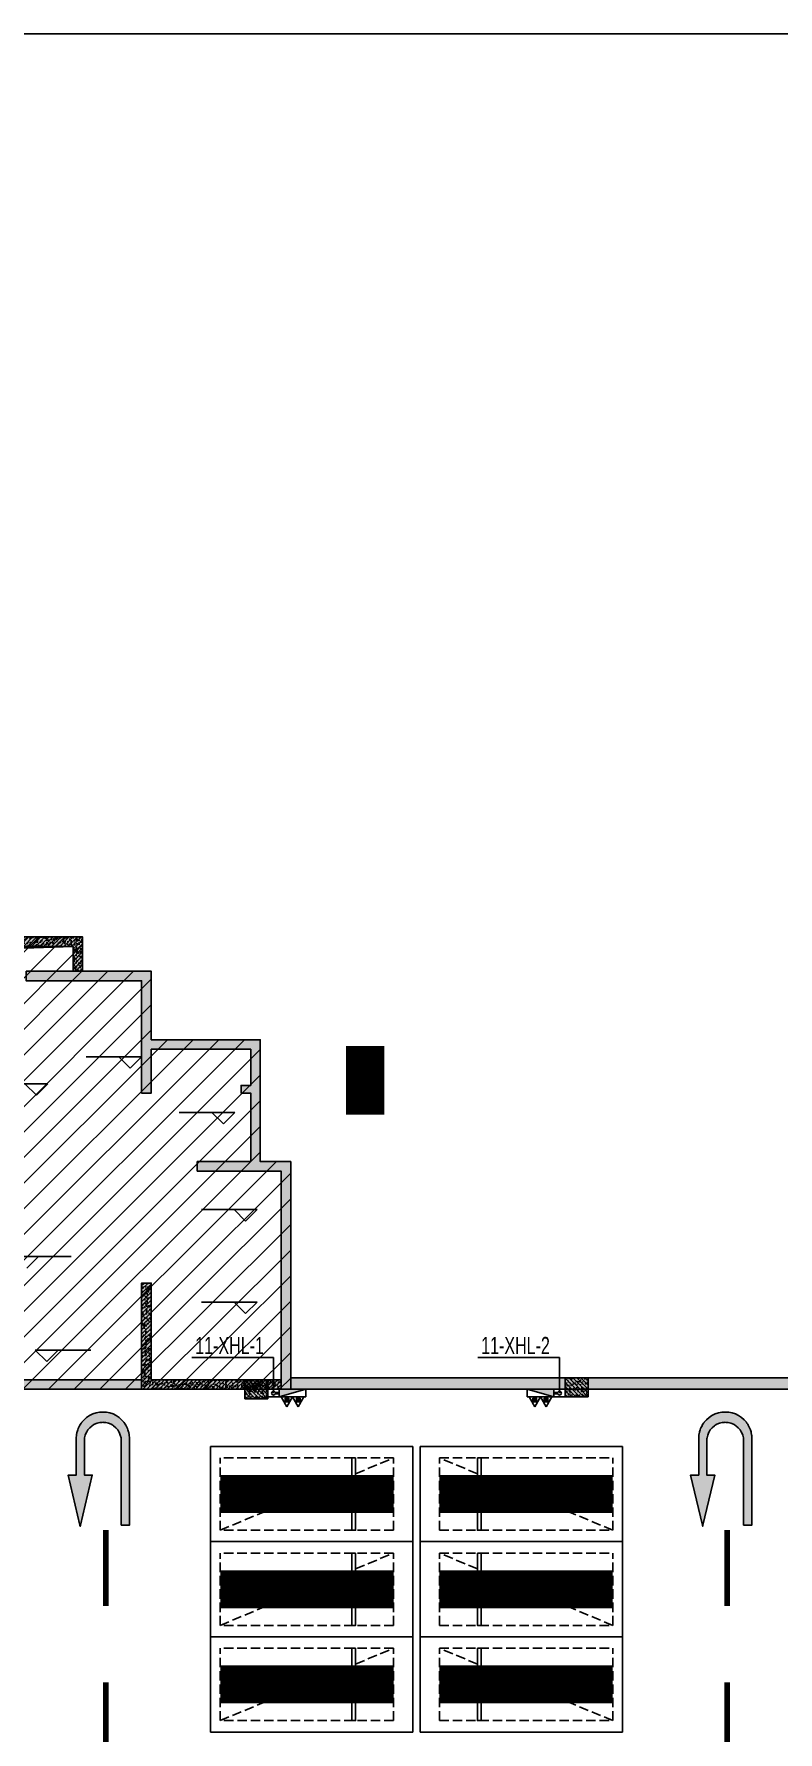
# Model space of a CAD drawing. Extents: x -1338203 to 1886333, y -783476 to 1038610.
# Drawn here: x 783323 to 802840, y -358151 to -313560 of the extents above; entities that cross this region are included whole.
import ezdxf

# ---------------------------------------------------------------- set-up
doc = ezdxf.new("R2010")
doc.units = 0
doc.header["$LTSCALE"] = 1000
doc.header["$MEASUREMENT"] = 0
doc.linetypes.add('A-001-平面B2$0$__DASH', pattern=[0.35, 0.25, -0.1])
doc.layers.add('0A-X-AREA', color=6, linetype='Continuous', plot=False)
for name, color, linetype in [('A-001-车位参照B2$0$A-001-车位参照B2$0$0A-P-PKNG-CAR(A)', 43, 'Continuous'), ('A-07-平面B2$0$0A-A-SYMB-ELEV', 150, 'Continuous'), ('A-07-平面B2$0$0A-O-HOLE', 52, 'Continuous'), ('A-FIRE', 7, 'Continuous'), ('p-a-core', 1, 'Continuous'), ('p-a-regular', 5, 'Continuous'), ('S-07-墙柱B2_B1$0$0S-CW-HATCH', 251, 'Continuous'), ('S-07-墙柱B2_B1$0$0S-CW-HATCH-UP', 251, 'Continuous'), ('S-07-墙柱B2_B1$0$0S-CW-LINE', 72, 'Continuous'), ('S001地下二墙柱$0$0S-CW-LINE', 72, 'Continuous'), ('S001地下二墙柱$0$S001地下二墙柱$0$0A-P-PKNG-STRP', 40, 'Continuous'), ('S001地下二墙柱$0$S001地下二墙柱$0$0S-CC-LINE', 52, 'Continuous'), ('S001地下二墙柱$0$S001地下二墙柱$0$0S-CW-HATCH', 251, 'Continuous'), ('S001地下二墙柱$0$S001地下二墙柱$0$0S-CW-HATCH-UP', 251, 'Continuous'), ('中心线', 42, 'Continuous'), ('地面指向箭头', 7, 'Continuous'), ('负二层消火栓$0$负二层消火栓$0$0P-ACC-FH', 7, 'Continuous'), ('负二层消火栓$0$负二层消火栓$0$0P-DIM-FH', 3, 'Continuous'), ('负二层消火栓$0$负二层消火栓$0$0P-PIPE-FH', 1, 'Continuous'), ('负二层消火栓$0$负二层消火栓$0$0P-VPIPE-FH', 1, 'Continuous'), ('负二层消火栓$0$负二层消火栓$1$0P-EQUIP-FH', 7, 'Continuous')]:
    doc.layers.add(name, color=color, linetype=linetype)
doc.styles.add('负二层消火栓$0$负二层消火栓$0$AAD-S', font='aad-s.shx', dxfattribs={"width": 0.7, "bigfont": 'aad-hztxt.shx'})
pattern_1 = [(45, (0, 0), (-53.033, 53.033), []), (50, (0, 0), (215.1781, -18.8256), [22.5, -247.5]), (355, (0, 0), (-41.6254, 225.6576), [18, -198]), (100.4514, (17.93, -1.57), (173.5528, 206.8319), [19.122, -210.3426]), (46.1842, (0, 60), (320.1723, -49.6557), [33.75, -371.25]), (96.6356, (26.68, 55.86), (280.3988, 292.2354), [28.683, -315.514]), (351.1842, (0, 60), (280.3986, 292.2356), [27, -297]), (21, (30, 45), (179.0721, -120.7857), [22.5, -247.5]), (326, (30, 45), (72.9946, 217.545), [18, -198]), (71.4514, (44.92, 34.93), (252.0668, 96.7591), [19.122, -210.3426]), (37.5, (0, 0), (3.64796, 99.86816), [0, -195.6, 0, -201, 0, -198.75]), (7.5, (0, 0), (78.92086, 118.3235), [0, -114.6, 0, -191.1, 0, -75.75]), (327.5, (-66.9, 0), (160.14673, -6.76646), [0, -75, 0, -234, 0, -310.5]), (317.5, (-96.9, 0), (174.95585, 30.0315), [0, -97.5, 0, -155.4, 0, -220.5])]

# ---------------------------------------------------------------- blocks, each defined once
blk = doc.blocks.new('A-07-平面B2')
at = {"layer": 'A-07-平面B2$0$0A-A-SYMB-ELEV'}
for p, q in [((28139, 6444), (26681, 6444)), ((27839, 6144), (27539, 6444)), ((27839, 6144), (28139, 6444)), ((25680, 5733), (24222, 5733)), ((25380, 5433), (25080, 5733)), ((25380, 5433), (25680, 5733)), ((30585, 4977), (29127, 4977)), ((30285, 4677), (29985, 4977)), ((30285, 4677), (30585, 4977)), ((31167, 2429), (29708, 2429)), ((30867, 2129), (30567, 2429)), ((30867, 2129), (31167, 2429)), ((24830, 1195), (26289, 1195)), ((25130, 895), (25430, 1195)), ((31167, 0), (29708, 0)), ((30867, -300), (30567, 0)), ((30867, -300), (31167, 0)), ((25649, -1562), (25349, -1262)), ((25349, -1262), (26808, -1262)), ((25649, -1562), (25949, -1262))]:
    blk.add_line(p, q, dxfattribs=at)
at = {"layer": 'A-07-平面B2$0$0A-O-HOLE', "flags": 128}
blk.add_lwpolyline([(26340, 9340), (22722, 9219), (22460, 8690)], dxfattribs=at)
blk = doc.blocks.new('A-001-主楼组合参照B2')
at = {"ltscale": 0.002}
h = blk.add_hatch(dxfattribs=at)
h.set_pattern_fill('ANSI31', color=8, scale=300)
h.set_pattern_definition([(45, (-290759.76, -7878.1), (-336.7596, 336.7596), [])])
h.paths.add_polyline_path([(66281, -186940), (66281, -185540), (62441, -185540), (62441, -181550), (55141, -181550), (55141, -185540), (51301, -185540), (51301, -186940), (44981, -186940), (44981, -185540), (41131, -185540), (41131, -181650), (37392, -181650), (37392, -179560), (38191, -179560), (38191, -176360), (41051, -176360), (41051, -174560), (42851, -174560), (42851, -173660), (46981, -173660), (46981, -172090), (50101, -172090), (50101, -174560), (67481, -174560), (67481, -172090), (70601, -172090), (70601, -174560), (76531, -174560), (76531, -176360), (79391, -176360), (79391, -179560), (80191, -179560), (80191, -182110), (81091, -182110), (81091, -185540), (72601, -185540), (72601, -186940)])
h.paths.add_polyline_path([(2291, -185540), (9781, -185540), (9781, -186540), (9631, -186540), (9631, -186940), (16251, -186940), (16251, -186540), (16101, -186540), (16101, -185540), (23691, -185540), (23691, -179560), (22891, -179560), (22891, -176360), (20031, -176360), (20031, -174560), (18231, -174560), (18231, -173660), (14101, -173660), (14101, -172090), (10981, -172090), (10981, -174560), (-6399, -174560), (-6399, -172090), (-9519, -172090), (-9519, -174560), (-15449, -174560), (-15449, -176360), (-18309, -176360), (-18309, -179560), (-19109, -179560), (-19109, -181610), (-20009, -181610), (-20009, -185540), (-11519, -185540), (-11519, -186540), (-11669, -186540), (-11669, -186940), (-5049, -186940), (-5049, -186540), (-5199, -186540), (-5199, -185540), (-1359, -185540), (-1359, -181550), (2291, -181550)])
h.paths.add_polyline_path([(-109959, -168806), (-109959, -173536), (-109709, -173536), (-103819, -173536), (-103819, -177236), (-99249, -177236), (-99249, -178036), (-92869, -178036), (-92869, -177236), (-71299, -177236), (-71299, -178036), (-64919, -178036), (-64919, -177236), (-54209, -177236), (-54209, -168806), (-59109, -168806), (-59109, -167906), (-62059, -167906), (-62059, -168806), (-64369, -168806), (-64369, -167456), (-66169, -167456), (-66169, -165386), (-69469, -165386), (-69469, -167386), (-71849, -167386), (-71849, -168806), (-82159, -168806), (-82159, -167906), (-85209, -167906), (-85209, -168806), (-92319, -168806), (-92319, -167386), (-94699, -167386), (-94699, -165386), (-97999, -165386), (-97999, -167456), (-99799, -167456), (-99799, -168806)])
h.paths.add_polyline_path([(-115664, -225244), (-115664, -225844), (-115414, -225844), (-115414, -225244), (-114084, -225244), (-114084, -225844), (-113834, -225844), (-113834, -225244), (-112009, -225244), (-112009, -225844), (-111589, -225844), (-111589, -225244), (-92909, -225244), (-92909, -225844), (-92489, -225844), (-92489, -225244), (-90664, -225244), (-90664, -225844), (-90414, -225844), (-90414, -225244), (-89084, -225244), (-89084, -225844), (-88834, -225844), (-88834, -225244), (-82964, -225244), (-82964, -225844), (-82714, -225844), (-82714, -225244), (-81384, -225244), (-81384, -225844), (-81134, -225844), (-81134, -225244), (-79309, -225244), (-79309, -225844), (-78889, -225844), (-78889, -225244), (-60209, -225244), (-60209, -225844), (-59789, -225844), (-59789, -225244), (-57964, -225244), (-57964, -225844), (-57714, -225844), (-57714, -225244), (-56384, -225244), (-56384, -225844), (-56134, -225844), (-56134, -225244), (-53249, -225244), (-53249, -216464), (-53249, -216464), (-56519, -216464), (-56519, -216464), (-59959, -216464), (-59959, -215464), (-67989, -215464), (-67989, -211894), (-71109, -211894), (-71109, -215464), (-79139, -215464), (-79139, -216464), (-81759, -216464), (-81759, -215464), (-83909, -215464), (-83909, -216464), (-86599, -216464), (-87849, -216464), (-92659, -216464), (-92659, -215464), (-100689, -215464), (-100689, -211894), (-103809, -211894), (-103809, -215464), (-111839, -215464), (-111839, -215464), (-114239, -215464), (-114239, -215464), (-116459, -215464), (-116459, -216464), (-118549, -216464), (-118549, -221294), (-119249, -221294), (-119249, -221894), (-118549, -221894), (-118549, -223844), (-119249, -223844), (-119249, -224444), (-118549, -224444), (-118549, -225244)])
h.paths.add_polyline_path([(-11949, -235160), (-15609, -235160), (-15609, -237714), (-16509, -237714), (-16509, -241140), (-8019, -241140), (-8019, -242140), (-8169, -242140), (-8169, -242540), (-1549, -242540), (-1549, -242140), (-1699, -242140), (-1699, -241140), (13281, -241140), (13281, -242140), (13131, -242140), (13131, -242540), (19751, -242540), (19751, -242140), (19601, -242140), (19601, -241140), (27191, -241140), (27191, -239340), (27191, -239340), (27191, -237140), (27191, -237140), (27191, -235250), (23441, -235250), (23441, -230950), (23441, -230160), (21531, -230160), (17601, -230160), (17602, -227690), (14482, -227690), (14481, -230160), (-2899, -230160), (-2899, -227690), (-6019, -227690), (-6019, -230160), (-9949, -230160), (-11949, -230160)])
h.paths.add_polyline_path([(67491, -237140), (67491, -235160), (71151, -235160), (71151, -234560), (73051, -234560), (73051, -230160), (77081, -230160), (77081, -227690), (80201, -227690), (80201, -230160), (97581, -230160), (97581, -227690), (100701, -227690), (100701, -230160), (104631, -230160), (106631, -230160), (106631, -231960), (109491, -231960), (109491, -235160), (110291, -235160), (110291, -237713), (111191, -237713), (111191, -241140), (102701, -241140), (102701, -242140), (102851, -242140), (102851, -242540), (96231, -242540), (96231, -242140), (96381, -242140), (96381, -241140), (81401, -241140), (81401, -242140), (81551, -242140), (81551, -242540), (74931, -242540), (74931, -242140), (75081, -242140), (75081, -241140), (67491, -241140), (67491, -239340)])
h.paths.add_polyline_path([(11811, -302465), (13796, -302220), (17696, -301741), (17394, -299289), (20491, -298908), (20793, -301359), (25884, -300733), (26493, -305676), (29133, -305351), (28525, -300408), (38043, -299237), (37741, -296785), (40838, -296404), (41140, -298856), (45040, -298376), (47025, -298132), (47636, -303094), (50474, -302745), (51268, -302647), (51580, -305181), (52178, -310042), (48297, -310519), (48118, -309060), (44465, -309509), (44588, -310502), (44736, -310484), (44785, -310881), (38215, -311689), (38166, -311292), (38315, -311274), (38193, -310281), (23325, -312111), (23447, -313103), (23596, -313085), (23645, -313482), (17074, -314290), (17025, -313893), (17174, -313875), (17052, -312883), (1787, -314761), (1909, -315753), (2058, -315735), (2107, -316132), (-4463, -316941), (-4512, -316544), (-4363, -316525), (-4485, -315533), (-12912, -316570), (-13331, -313165), (-12437, -313055), (-12507, -312490), (-12749, -310524), (-11955, -310427), (-12346, -307251), (-9507, -306901), (-9727, -305115), (-7940, -304896), (-8050, -304003), (-3951, -303497), (-4143, -301939), (-1046, -301558), (-745, -304010), (7186, -303034), (7796, -307996), (12421, -307427)])
h.paths.add_polyline_path([(118676, -301883), (118079, -297021), (118079, -297019), (118009, -296454), (117768, -294488), (116974, -294586), (116584, -291410), (113745, -291758), (113526, -289972), (111540, -290216), (107640, -290695), (107339, -288243), (104242, -288623), (104543, -291075), (87293, -293193), (86992, -290742), (83895, -291122), (84196, -293574), (80295, -294053), (78310, -294297), (78920, -299259), (76081, -299608), (75287, -299705), (75598, -302240), (76016, -305641), (83549, -304716), (83671, -305708), (83522, -305726), (83571, -306123), (90142, -305317), (90093, -304920), (89944, -304938), (89822, -303945), (104690, -302119), (104812, -303112), (104663, -303130), (104712, -303527), (111283, -302720), (111234, -302323), (111085, -302341), (110963, -301349), (114617, -300901), (114796, -302359)])
at = {"color": 3, "flags": 128}
blk.add_lwpolyline([(16101, -185540), (23691, -185540), (23691, -179560), (22891, -179560), (22891, -176360), (20031, -176360), (20031, -174560), (18231, -174560), (18231, -173660), (14101, -173660)], dxfattribs=at)
blk.add_blockref('A-07-平面B2', (-8359, -183250))
blk = doc.blocks.new('负二层消火栓$0$负二层消火栓$1$$TwtSys$00000546')
h = blk.add_hatch()
h.set_pattern_fill('ANSI31', color=256, scale=200, style=0)
h.set_pattern_definition([(45, (-38543.802, -6670.83), (-17.67767, 17.67767), [])])
h.paths.add_polyline_path([(-65, 174), (65, 174), (65, 44), (-65, 44)])
for points in [[(0, 344), (-198, 0), (198, 0)], [(-65, 174), (65, 174), (65, 44), (-65, 44)]]:
    blk.add_lwpolyline(points, close=True)
blk = doc.blocks.new('负二层消火栓$0$负二层消火栓$0$$TwtSys$00000434')
for p, q in [((-0.5, 0.5), (-0.5, -0.5)), ((-0.5, -0.5), (0.5, 0.5)), ((0.5, 0.5), (-0.5, 0.5)), ((0.5, -0.5), (0.5, 0.5)), ((-0.5, -0.5), (0.5, -0.5))]:
    blk.add_line(p, q)
blk.add_solid([(0.5, -0.5), (0.5, 0.5), (-0.5, -0.5)])
blk = doc.blocks.new('负二层消火栓')
at = {"layer": '负二层消火栓$0$负二层消火栓$0$0P-ACC-FH', "elevation": 0}
for points in [[(24091, -185740), (24091, -185540), (23091, -185540), (23091, -185740)], [(29892, -185740), (29892, -185540), (30891, -185540), (30891, -185740)]]:
    blk.add_lwpolyline(points, close=True, dxfattribs=at)
at = {"layer": '负二层消火栓$0$负二层消火栓$0$0P-DIM-FH'}
for p, q in [((23241, -184705), (21096, -184705)), ((23241, -185640), (23241, -184705)), ((30742, -184705), (28597, -184705)), ((30742, -185640), (30742, -184705))]:
    blk.add_line(p, q, dxfattribs=at)
at = {"layer": '负二层消火栓$0$负二层消火栓$0$0P-PIPE-FH', "linetype": 'Continuous', "const_width": 82.5}
for points in [[(23293, -185640), (23391, -185640)], [(30689, -185640), (30592, -185640)]]:
    blk.add_lwpolyline(points, dxfattribs=at)
at = {"layer": '负二层消火栓$0$负二层消火栓$0$0P-VPIPE-FH', "linetype": 'Continuous'}
for centre in [(23241, -185640), (30742, -185640)]:
    blk.add_circle(centre, 52.5, dxfattribs=at)
at = {"layer": '负二层消火栓$0$负二层消火栓$0$0P-ACC-FH', "xscale": -700, "yscale": -200, "zscale": 700}
blk.add_blockref('负二层消火栓$0$负二层消火栓$0$$TwtSys$00000434', (23741, -185640), dxfattribs=at)
at = {"layer": '负二层消火栓$0$负二层消火栓$0$0P-ACC-FH', "xscale": -700, "yscale": 200, "zscale": 700, "rotation": 180}
blk.add_blockref('负二层消火栓$0$负二层消火栓$0$$TwtSys$00000434', (30242, -185640), dxfattribs=at)
at = {"layer": '负二层消火栓$0$负二层消火栓$1$0P-EQUIP-FH', "yscale": 0.75, "zscale": 0.75, "rotation": 180}
for p, xscale in [((23592, -185740, 800), -0.75), ((23890, -185740, 800), -0.75), ((30093, -185740, 800), 0.75), ((30390, -185740, 800), 0.75)]:
    blk.add_blockref('负二层消火栓$0$负二层消火栓$1$$TwtSys$00000546', p, dxfattribs=dict(at, xscale=xscale))
at = {"layer": '负二层消火栓$0$负二层消火栓$0$0P-DIM-FH', "color": 7, "style": '负二层消火栓$0$负二层消火栓$0$AAD-S', "width": 0.7}
for s, p in [('11-XHL-2', (28687, -184615)), ('11-XHL-1', (21186, -184615))]:
    blk.add_text(s, height=450, dxfattribs=at).set_placement(p)
blk = doc.blocks.new('S-07-墙柱B2_B1')
at = {"layer": 'S-07-墙柱B2_B1$0$0S-CW-HATCH'}
h = blk.add_hatch(color=256, dxfattribs=at)
h.dxf.hatch_style = 1
h.paths.add_polyline_path([(22460, 9590), (26590, 9590), (26590, 8690), (26340, 8690), (26340, 9340), (22460, 9340)])
h = blk.add_hatch(color=256, dxfattribs=at)
h.dxf.hatch_style = 1
h.paths.add_polyline_path([(25110, 8690), (25110, 8440), (28140, 8440), (28140, 5490), (28390, 5490), (28390, 6640), (31000, 6640), (31000, 5690), (30750, 5690), (30750, 5490), (31000, 5490), (31000, 3690), (29600, 3690), (29600, 3440), (31800, 3440), (31800, -2290), (32050, -2290), (32050, 3690), (31250, 3690), (31250, 6890), (28390, 6890), (28390, 8690)])
h = blk.add_hatch(color=256, dxfattribs=at)
h.dxf.hatch_style = 1
h.paths.add_polyline_path([(24460, -2040), (28140, -2040), (28140, -2290), (24210, -2290), (24210, 2100), (24460, 2100)])
h = blk.add_hatch(color=256, dxfattribs=at)
h.dxf.hatch_style = 1
h.paths.add_polyline_path([(28390, -2040), (31800, -2040), (31800, -2290), (28140, -2290), (28140, 500), (28390, 500)])
at = {"layer": 'S-07-墙柱B2_B1$0$0S-CW-HATCH-UP'}
h = blk.add_hatch(dxfattribs=at)
h.set_pattern_fill('钢筋混凝土', color=256, scale=30)
h.set_pattern_definition([(45, (-2593366.44, 751130.85), (-53.0330086, 53.0330086), []), (50, (-2593366.44, 751130.85), (215.178055, -18.82564), [22.5, -247.5]), (355, (-2593366.44, 751130.85), (-41.6254, 225.65764), [18, -198]), (100.4514, (-2593348.51, 751129.28), (173.552815, 206.831863), [19.122057, -210.342634]), (46.1842, (-2593366.44, 751190.85), (320.172315, -49.655704), [33.75, -371.25]), (96.6356, (-2593339.76, 751186.7), (280.39881, 292.23536), [28.683086, -315.5139]), (351.1842, (-2593366.44, 751190.85), (280.398584, 292.23558), [27, -297]), (21, (-2593336.44, 751175.85), (179.072116, -120.785667), [22.5, -247.5]), (326, (-2593336.44, 751175.85), (72.9946, 217.545014), [18, -198]), (71.4514, (-2593321.52, 751165.79), (252.066789, 96.759149), [19.122057, -210.342634]), (37.5, (-2593366.44, 751130.85), (3.6479566, 99.8681561), [0, -195.6, 0, -201, 0, -198.75]), (7.5, (-2593366.44, 751130.85), (78.9208612, 118.3235136), [0, -114.6, 0, -191.1, 0, -75.75]), (327.5, (-2593433.34, 751130.85), (160.1467309, -6.7664615), [0, -75, 0, -234, 0, -310.5]), (317.5, (-2593463.34, 751130.85), (174.955851, 30.031495), [0, -97.5, 0, -155.4, 0, -220.5])])
h.paths.add_polyline_path([(22460, 9590), (26590, 9590), (26590, 8690), (26340, 8690), (26340, 9340), (22460, 9340)])
h = blk.add_hatch(dxfattribs=at)
h.set_pattern_fill('钢筋混凝土', color=256, scale=30)
h.set_pattern_definition([(45, (0, 0), (-53.03301, 53.03301), []), (50, (0, 0), (215.1781, -18.8256), [22.5, -247.5]), (355, (0, 0), (-41.6254, 225.6576), [18, -198]), (100.4514, (17.93, -1.57), (173.5528, 206.8319), [19.122, -210.3426]), (46.1842, (0, 60), (320.1723, -49.6557), [33.75, -371.25]), (96.6356, (26.68, 55.86), (280.3988, 292.2354), [28.683, -315.514]), (351.1842, (0, 60), (280.3986, 292.2356), [27, -297]), (21, (30, 45), (179.0721, -120.7857), [22.5, -247.5]), (326, (30, 45), (72.9946, 217.545), [18, -198]), (71.4514, (44.92, 34.93), (252.0668, 96.7591), [19.122, -210.3426]), (37.5, (0, 0), (3.64796, 99.86816), [0, -195.6, 0, -201, 0, -198.75]), (7.5, (0, 0), (78.92086, 118.3235), [0, -114.6, 0, -191.1, 0, -75.75]), (327.5, (-66.9, 0), (160.14673, -6.76646), [0, -75, 0, -234, 0, -310.5]), (317.5, (-96.9, 0), (174.95585, 30.0315), [0, -97.5, 0, -155.4, 0, -220.5])])
h.paths.add_polyline_path([(25110, 8690), (25110, 8440), (28140, 8440), (28140, 5490), (28390, 5490), (28390, 6640), (31000, 6640), (31000, 5690), (30750, 5690), (30750, 5490), (31000, 5490), (31000, 3690), (29600, 3690), (29600, 3440), (31800, 3440), (31800, -2290), (32050, -2290), (32050, 3690), (31250, 3690), (31250, 6890), (28390, 6890), (28390, 8690)])
h = blk.add_hatch(dxfattribs=at)
h.set_pattern_fill('钢筋混凝土', color=256, scale=30)
h.set_pattern_definition(pattern_1)
h.paths.add_polyline_path([(24460, -2040), (28140, -2040), (28140, -2290), (24210, -2290), (24210, 2100), (24460, 2100)])
h = blk.add_hatch(dxfattribs=at)
h.set_pattern_fill('钢筋混凝土', color=256, scale=30)
h.set_pattern_definition(pattern_1)
h.paths.add_polyline_path([(28390, -2040), (31800, -2040), (31800, -2290), (28140, -2290), (28140, 500), (28390, 500)])
at = {"layer": 'S-07-墙柱B2_B1$0$0S-CW-LINE'}
for points in [[(22460, 9590), (26590, 9590), (26590, 8690), (26340, 8690), (26340, 9340), (22460, 9340)], [(25110, 8690), (25110, 8440), (28140, 8440), (28140, 5490), (28390, 5490), (28390, 6640), (31000, 6640), (31000, 5690), (30750, 5690), (30750, 5490), (31000, 5490), (31000, 3690), (29600, 3690), (29600, 3440), (31800, 3440), (31800, -2290), (32050, -2290), (32050, 3690), (31250, 3690), (31250, 6890), (28390, 6890), (28390, 8690)], [(24460, -2040), (28140, -2040), (28140, -2290), (24210, -2290), (24210, 2100), (24460, 2100)], [(28390, -2040), (31800, -2040), (31800, -2290), (28140, -2290), (28140, 500), (28390, 500)]]:
    blk.add_lwpolyline(points, close=True, dxfattribs=at)
blk = doc.blocks.new('S001地下二墙柱')
at = {"layer": 'S001地下二墙柱$0$S001地下二墙柱$0$0S-CW-HATCH'}
h = blk.add_hatch(color=256, dxfattribs=at)
h.dxf.hatch_style = 1
h.paths.add_polyline_path([(23091, -185790), (23091, -185290), (22491, -185290), (22491, -185790)])
at = {"layer": 'S001地下二墙柱$0$S001地下二墙柱$0$0S-CW-HATCH', "ltscale": 0.002}
h = blk.add_hatch(color=256, dxfattribs=at)
h.dxf.hatch_style = 1
h.paths.add_polyline_path([(23691, -185240), (37391, -185240), (37391, -185540), (23691, -185540)])
at = {"layer": 'S001地下二墙柱$0$S001地下二墙柱$0$0S-CW-HATCH'}
h = blk.add_hatch(color=256, dxfattribs=at)
h.dxf.hatch_style = 1
h.paths.add_polyline_path([(31491, -185740), (31491, -185240), (30891, -185240), (30891, -185740)])
at = {"layer": 'S001地下二墙柱$0$S001地下二墙柱$0$0S-CW-HATCH-UP'}
h = blk.add_hatch(dxfattribs=at)
h.set_pattern_fill('钢筋混凝土', color=256, scale=30, angle=-90)
h.set_pattern_definition([(315, (32042.966, -218100.73), (53.03301, 53.03301), []), (320, (32042.97, -218100.73), (-18.8256, -215.1781), [22.5, -247.5]), (265, (32042.97, -218100.73), (225.6576, 41.6254), [18, -198]), (10.4514, (32041.4, -218118.66), (206.8319, -173.5528), [19.122, -210.3426]), (316.1842, (32102.97, -218100.73), (-49.6557, -320.1723), [33.75, -371.25]), (6.6356, (32098.83, -218127.4), (292.2354, -280.3988), [28.683, -315.514]), (261.1842, (32102.97, -218100.73), (292.2356, -280.3986), [27, -297]), (291, (32087.97, -218130.73), (-120.7857, -179.0721), [22.5, -247.5]), (236, (32087.97, -218130.73), (217.545, -72.9946), [18, -198]), (341.4514, (32077.9, -218145.66), (96.7591, -252.0668), [19.122, -210.3426]), (307.5, (32042.966, -218100.73), (99.86816, -3.64796), [0, -195.6, 0, -201, 0, -198.75]), (277.5, (32042.97, -218100.73), (118.3235, -78.92086), [0, -114.6, 0, -191.1, 0, -75.75]), (237.5, (32042.966, -218033.83), (-6.76646, -160.14673), [0, -75, 0, -234, 0, -310.5]), (227.5, (32042.97, -218003.83), (30.0315, -174.95585), [0, -97.5, 0, -155.4, 0, -220.5])])
h.paths.add_polyline_path([(23091, -185790), (23091, -185290), (22491, -185290), (22491, -185790)])
at = {"layer": 'S001地下二墙柱$0$S001地下二墙柱$0$0S-CW-HATCH-UP', "ltscale": 0.002}
h = blk.add_hatch(dxfattribs=at)
h.set_pattern_fill('钢筋混凝土', color=256, scale=30)
h.set_pattern_definition([(45, (-766365.37, 163610.93), (-53.0330086, 53.0330086), []), (50, (-766365.37, 163610.93), (215.178055, -18.82564), [22.5, -247.5]), (355, (-766365.37, 163610.93), (-41.6254, 225.65764), [18, -198]), (100.4514, (-766347.44, 163609.36), (173.552815, 206.831863), [19.122057, -210.342634]), (46.1842, (-766365.37, 163670.93), (320.172315, -49.655704), [33.75, -371.25]), (96.6356, (-766338.7, 163666.8), (280.39881, 292.23536), [28.68309, -315.5139]), (351.1842, (-766365.37, 163670.93), (280.39858, 292.23558), [27, -297]), (21, (-766335.37, 163655.93), (179.072116, -120.785667), [22.5, -247.5]), (326, (-766335.37, 163655.93), (72.9946, 217.545014), [18, -198]), (71.4514, (-766320.44, 163645.86), (252.06679, 96.75915), [19.122057, -210.342634]), (37.5, (-766365.37, 163610.93), (3.6479566, 99.868156), [0, -195.6, 0, -201, 0, -198.75]), (7.5, (-766365.37, 163610.93), (78.920861, 118.323514), [0, -114.6, 0, -191.1, 0, -75.75]), (327.5, (-766432.27, 163610.93), (160.146731, -6.7664615), [0, -75, 0, -234, 0, -310.5]), (317.5, (-766462.27, 163610.93), (174.95585, 30.031495), [0, -97.5, 0, -155.4, 0, -220.5])])
h.paths.add_polyline_path([(23691, -185240), (37391, -185240), (37391, -185540), (23691, -185540)])
at = {"layer": 'S001地下二墙柱$0$S001地下二墙柱$0$0S-CW-HATCH-UP'}
h = blk.add_hatch(dxfattribs=at)
h.set_pattern_fill('钢筋混凝土', color=256, scale=30, angle=-90)
h.set_pattern_definition([(315, (40442.966, -218050.73), (53.03301, 53.03301), []), (320, (40442.97, -218050.73), (-18.8256, -215.1781), [22.5, -247.5]), (265, (40442.97, -218050.73), (225.6576, 41.6254), [18, -198]), (10.4514, (40441.4, -218068.66), (206.8319, -173.5528), [19.122, -210.3426]), (316.1842, (40502.97, -218050.73), (-49.6557, -320.1723), [33.75, -371.25]), (6.6356, (40498.83, -218077.4), (292.2354, -280.3988), [28.683, -315.514]), (261.1842, (40502.97, -218050.73), (292.2356, -280.3986), [27, -297]), (291, (40487.97, -218080.73), (-120.7857, -179.0721), [22.5, -247.5]), (236, (40487.97, -218080.73), (217.545, -72.9946), [18, -198]), (341.4514, (40477.9, -218095.66), (96.7591, -252.0668), [19.122, -210.3426]), (307.5, (40442.966, -218050.73), (99.86816, -3.64796), [0, -195.6, 0, -201, 0, -198.75]), (277.5, (40442.97, -218050.73), (118.3235, -78.92086), [0, -114.6, 0, -191.1, 0, -75.75]), (237.5, (40442.966, -217983.83), (-6.76646, -160.14673), [0, -75, 0, -234, 0, -310.5]), (227.5, (40442.97, -217953.83), (30.0315, -174.95585), [0, -97.5, 0, -155.4, 0, -220.5])])
h.paths.add_polyline_path([(31491, -185740), (31491, -185240), (30891, -185240), (30891, -185740)])
at = {"layer": 'S001地下二墙柱$0$0S-CW-LINE'}
blk.add_lwpolyline([(23691, -185240), (37391, -185240), (37391, -185540), (23691, -185540)], close=True, dxfattribs=at)
at = {"layer": 'S001地下二墙柱$0$S001地下二墙柱$0$0S-CC-LINE', "color": 1}
for points in [[(23091, -185790), (23091, -185290), (22491, -185290), (22491, -185790)], [(31491, -185740), (31491, -185240), (30891, -185240), (30891, -185740)]]:
    blk.add_lwpolyline(points, close=True, dxfattribs=at)
at = {"layer": 'S001地下二墙柱$0$S001地下二墙柱$0$0A-P-PKNG-STRP', "ltscale": 0.002}
blk.add_blockref('S-07-墙柱B2_B1', (-8359, -183250), dxfattribs=at)
blk = doc.blocks.new('JTDT')
at = {"layer": 'A-FIRE'}
h = blk.add_hatch(color=251, dxfattribs=at)
h.dxf.hatch_style = 1
h.paths.add_polyline_path([(189165, 82916), (189162, 82988), (189159, 82988), (189147, 83060), (189144, 83075), (189126, 83123), (189114, 83162), (189105, 83180), (189081, 83230), (189072, 83245), (189057, 83269), (189036, 83299), (189024, 83317), (189021, 83320), (189021, 83323), (188961, 83389), (188893, 83449), (188818, 83500), (188734, 83542), (188650, 83571), (188561, 83586), (188468, 83592), (188378, 83586), (188288, 83571), (188202, 83542), (188118, 83500), (188043, 83449), (187974, 83389), (187915, 83323), (187915, 83320), (187912, 83317), (187900, 83299), (187882, 83269), (187864, 83245), (187858, 83230), (187831, 83180), (187822, 83162), (187810, 83123), (187795, 83075), (187789, 83060), (187777, 82988), (187771, 82916), (187771, 82895), (187771, 82839), (187771, 81938), (187559, 81938), (187559, 81935), (187867, 80625), (187876, 80592), (187882, 80625), (188190, 81935), (187983, 81935), (187983, 81938), (187983, 82839), (187986, 82895), (187989, 82916), (188007, 82988), (188037, 83060), (188046, 83075), (188076, 83123), (188109, 83162), (188124, 83180), (188184, 83230), (188205, 83245), (188247, 83269), (188318, 83299), (188390, 83317), (188441, 83320), (188468, 83323), (188492, 83320), (188543, 83317), (188615, 83299), (188686, 83269), (188728, 83245), (188749, 83230), (188809, 83180), (188824, 83162), (188857, 83123), (188887, 83075), (188896, 83060), (188926, 82988), (188944, 82916), (188947, 82895), (188949, 82839), (188949, 80625), (189168, 80625), (189168, 82839), (189168, 82895)])
at = {"layer": '地面指向箭头', "color": 251, "linetype": 'Continuous'}
blk.add_lwpolyline([(189165, 82916), (189162, 82988), (189159, 82988), (189147, 83060), (189144, 83075), (189126, 83123), (189114, 83162), (189105, 83180), (189081, 83230), (189072, 83245), (189057, 83269), (189036, 83299), (189024, 83317), (189021, 83320), (189021, 83323), (188961, 83389), (188893, 83449), (188818, 83500), (188734, 83542), (188650, 83571), (188561, 83586), (188468, 83592), (188378, 83586), (188288, 83571), (188202, 83542), (188118, 83500), (188043, 83449), (187974, 83389), (187915, 83323), (187915, 83320), (187912, 83317), (187900, 83299), (187882, 83269), (187864, 83245), (187858, 83230), (187831, 83180), (187822, 83162), (187810, 83123), (187795, 83075), (187789, 83060), (187777, 82988), (187771, 82916), (187771, 82895), (187771, 82839), (187771, 81938), (187559, 81938), (187559, 81935), (187867, 80625), (187876, 80592), (187882, 80625), (188190, 81935), (187983, 81935), (187983, 81938), (187983, 82839), (187986, 82895), (187989, 82916), (188007, 82988), (188037, 83060), (188046, 83075), (188076, 83123), (188109, 83162), (188124, 83180), (188184, 83230), (188205, 83245), (188247, 83269), (188318, 83299), (188390, 83317), (188441, 83320), (188468, 83323), (188492, 83320), (188543, 83317), (188615, 83299), (188686, 83269), (188728, 83245), (188749, 83230), (188809, 83180), (188824, 83162), (188857, 83123), (188887, 83075), (188896, 83060), (188926, 82988), (188944, 82916), (188947, 82895), (188949, 82839), (188949, 80625), (189168, 80625), (189168, 82839), (189168, 82895), (189165, 82916)], dxfattribs=at)
blk = doc.blocks.new('A$C3d42903c')
at = {"layer": '中心线', "color": 251, "const_width": 150}
for points in [[(372560, 176396), (372560, 174396)], [(388861, 176396), (388861, 174396)], [(372560, 172396), (372560, 170396)], [(388861, 172396), (388861, 170396)]]:
    blk.add_lwpolyline(points, dxfattribs=at)
at = {"layer": '地面指向箭头', "color": 251}
for p in [(184015, 95899), (200342, 95899)]:
    blk.add_blockref('JTDT', p, dxfattribs=at)
blk = doc.blocks.new('A-001-车位参照B2$0$A-001-车位参照B2$0$ddd')
for p, q in [((0, 2500), (5300, 2500)), ((0, 2500), (0, 0)), ((5300, 2500), (5300, 0)), ((0, 0), (5300, 0))]:
    blk.add_line(p, q)
at = {"linetype": 'A-001-平面B2$0$__DASH'}
for p, q in [((500, 2200), (500, 300)), ((500, 2200), (5050, 2200)), ((5050, 2200), (5050, 300)), ((500, 300), (5050, 300))]:
    blk.add_line(p, q, dxfattribs=at)
blk.add_lwpolyline([(5050, 2200), (500, 300)], dxfattribs=at)
blk.add_lwpolyline([(1500, 300), (1500, 2200), (1600, 2200), (1600, 300)], close=True)
at = {"layer": 'p-a-regular', "ltscale": 0.002, "const_width": 1000}
blk.add_lwpolyline([(5050, 1250), (500, 1250)], dxfattribs=at)

msp = doc.modelspace()

# ---------------------------------------------------------------- linework, layer by layer
at = {"layer": '0A-X-AREA'}
msp.add_lwpolyline([(635628.5, -501742.3), (895886.2, -501742.3), (895886.2, -313560.3), (635628.5, -313560.3)], close=True, dxfattribs=at)
at = {"layer": 'p-a-core', "color": 3, "ltscale": 0.002, "const_width": 1000, "elevation": -83050}
msp.add_lwpolyline([(792011.3, -340138.9), (792011.3, -341938.9)], dxfattribs=at)

# ---------------------------------------------------------------- block references
at = {"ltscale": 0.002}
for name, p in [('S001地下二墙柱', (766365.4, -163610.9)), ('A-001-主楼组合参照B2', (766365.4, -163610.9)), ('A-001-主楼组合参照B2', (766365.4, -163610.9)), ('负二层消火栓', (766365.4, -163610.9)), ('A$C3d42903c', (412646.2, -529238.7))]:
    msp.add_blockref(name, p, dxfattribs=at)
at = {"layer": 'A-001-车位参照B2$0$A-001-车位参照B2$0$0A-P-PKNG-CAR(A)', "linetype": 'Continuous', "rotation": 180.0027235406079}
for p in [(793256.6, -350650.6), (793256.6, -353150.6), (793256.6, -355650.6)]:
    msp.add_blockref('A-001-车位参照B2$0$A-001-车位参照B2$0$ddd', p, dxfattribs=at)
at = {"layer": 'A-001-车位参照B2$0$A-001-车位参照B2$0$0A-P-PKNG-CAR(A)', "linetype": 'Continuous', "xscale": -1, "rotation": 179.9972764593919}
for p in [(793456.6, -350650.6), (793456.6, -353150.6), (793456.6, -355650.6)]:
    msp.add_blockref('A-001-车位参照B2$0$A-001-车位参照B2$0$ddd', p, dxfattribs=at)

doc.saveas('drawing.dxf')
